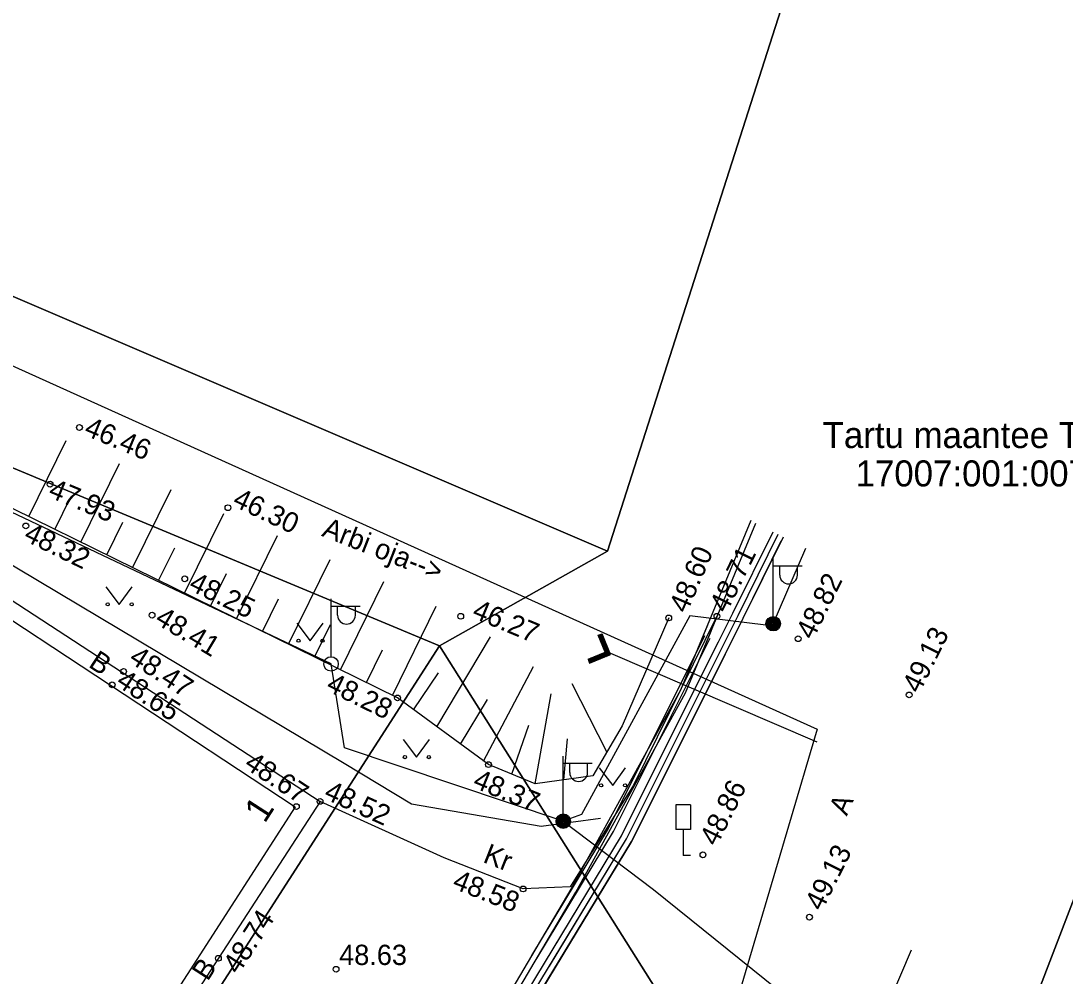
# Model space of a CAD drawing. Extents: x 641088 to 642190, y 6455595 to 6456272.
# Drawn here: x 641387.48 to 641423.57, y 6455955.08 to 6455988.07 of the extents above; entities that cross this region are included whole.
import ezdxf

# ---------------------------------------------------------------- set-up
doc = ezdxf.new("R2010")
doc.units = 0
for name, color, linetype in [('HALJASTUS', 7, 'Continuous'), ('HOONE', 7, 'Continuous'), ('HOONEDET', 7, 'Continuous'), ('KORGUS-EH2000', 7, 'Continuous'), ('KPKAABEL', 7, 'Continuous'), ('LIIKLUS', 7, 'Continuous'), ('MOOTPIIR', 7, 'Continuous'), ('MPKAABEL', 7, 'Continuous'), ('MPOHULIIN', 7, 'Continuous'), ('PIIR', 7, 'Continuous'), ('POST', 7, 'Continuous'), ('RELJEEF', 7, 'Continuous'), ('TEE', 7, 'Continuous'), ('TRUUP', 7, 'Continuous'), ('VEEKOGU', 7, 'Continuous')]:
    doc.layers.add(name, color=color, linetype=linetype)

msp = doc.modelspace()

# ---------------------------------------------------------------- linework, layer by layer
at = {"layer": 'HALJASTUS'}
for p, q in [((641390.421, 6455968.523), (641390.884, 6455967.917)), ((641390.884, 6455967.917), (641391.33, 6455968.523)), ((641397.014, 6455967.268), (641397.478, 6455966.662)), ((641397.478, 6455966.662), (641397.923, 6455967.268)), ((641400.689, 6455963.251), (641401.153, 6455962.644)), ((641401.153, 6455962.644), (641401.598, 6455963.251)), ((641407.47, 6455962.275), (641407.934, 6455961.668)), ((641407.934, 6455961.668), (641408.379, 6455962.275))]:
    msp.add_line(p, q, dxfattribs=at)
for centre in [(641390.483, 6455967.917), (641391.312, 6455967.917), (641397.077, 6455966.662), (641397.905, 6455966.662), (641400.752, 6455962.644), (641401.58, 6455962.644), (641407.533, 6455961.668), (641408.362, 6455961.668)]:
    msp.add_circle(centre, 0.055, dxfattribs=at)
at = {"layer": 'HOONE'}
msp.add_lwpolyline([(641373.009, 6455945.39), (641375.299, 6455948.818), (641376.326, 6455948.149), (641381.251, 6455955.761), (641378.086, 6455957.808), (641385.135, 6455968.703), (641396.961, 6455960.927), (641390.27, 6455950.545), (641391.231, 6455949.926), (641389.142, 6455946.689), (641389.113, 6455946.666), (641388.827, 6455946.835), (641383.36, 6455938.542)], close=True, dxfattribs=at)
at = {"layer": 'HOONEDET'}
msp.add_lwpolyline([(641378.216, 6455958.008), (641377.715, 6455958.332), (641384.69, 6455969.221), (641386.008, 6455968.816), (641397.819, 6455961.113), (641391.096, 6455950.754), (641392.168, 6455950.052), (641391.614, 6455949.24), (641392.935, 6455948.233), (641392.463, 6455947.587)], dxfattribs=at)
at = {"layer": 'KORGUS-EH2000'}
for centre in [(641389.506, 6455974.025), (641388.489, 6455972.067), (641394.639, 6455971.257), (641387.653, 6455970.627), (641393.145, 6455968.799), (641392.016, 6455967.543), (641402.68, 6455967.505), (641409.87, 6455967.448), (641411.535, 6455967.507), (641414.343, 6455966.731), (641391.03, 6455965.6), (641390.636, 6455965.14), (641400.498, 6455964.688), (641418.177, 6455964.791), (641403.64, 6455962.383), (641397.002, 6455960.936), (641397.819, 6455961.113), (641411.053, 6455959.268), (641404.834, 6455958.09), (641414.732, 6455957.117), (641394.306, 6455955.696), (641398.374, 6455955.319)]:
    msp.add_circle(centre, 0.1, dxfattribs=at)
at = {"layer": 'KPKAABEL'}
for points in [[(641380.674, 6455920.852), (641384.702, 6455926.4), (641393.258, 6455937.304), (641398.373, 6455944.2), (641403.814, 6455951.849), (641408.589, 6455959.73), (641412.446, 6455967.44), (641413.832, 6455970.25)], [(641405.914, 6455955.315), (641408.589, 6455959.73), (641411.831, 6455966.211)]]:
    msp.add_lwpolyline(points, dxfattribs=at)
at = {"layer": 'LIIKLUS'}
for points in [[(641410.117, 6455960.994), (641410.117, 6455960.144)], [(641410.617, 6455960.994), (641410.117, 6455960.994)], [(641410.617, 6455960.994), (641410.617, 6455960.144)], [(641410.617, 6455960.144), (641410.117, 6455960.144)], [(641410.367, 6455960.144), (641410.367, 6455959.244)], [(641410.617, 6455959.244), (641410.367, 6455959.244)]]:
    msp.add_lwpolyline(points, dxfattribs=at)
at = {"layer": 'MOOTPIIR'}
msp.add_lwpolyline([(641334.077, 6456000.129), (641414.999, 6455963.603), (641408.672, 6455942.222), (641392.076, 6455920.116), (641358.7, 6455944.107), (641347.1, 6455943.435), (641340.996, 6455947.292), (641333.382, 6455935.01), (641304.154, 6455950.869), (641323.531, 6455980.106)], close=True, dxfattribs=at)
at = {"layer": 'MPKAABEL'}
for points in [[(641412.702, 6455970.811), (641410.273, 6455964.95), (641406.483, 6455958.08), (641401.882, 6455950.285), (641398.661, 6455945.892), (641395.811, 6455941.79), (641388.781, 6455932.99), (641381.928, 6455923.726), (641379.965, 6455921.381)], [(641380.101, 6455921.268), (641382.05, 6455923.609), (641389.104, 6455933.066), (641396.013, 6455941.78), (641399.057, 6455945.955), (641402.144, 6455950.321), (641406.657, 6455957.981), (641410.453, 6455964.863), (641412.882, 6455970.721)], [(641378.954, 6455930.05), (641380.81, 6455928.92), (641384.382, 6455926.641), (641392.94, 6455937.546), (641398.049, 6455944.436), (641403.48, 6455952.069), (641408.239, 6455959.924), (641412.088, 6455967.618), (641413.473, 6455970.427)], [(641378.954, 6455930.05), (641380.81, 6455928.92), (641384.382, 6455926.641), (641392.94, 6455937.546), (641398.049, 6455944.436), (641403.48, 6455952.069), (641408.239, 6455959.924), (641412.088, 6455967.618), (641413.473, 6455970.427)], [(641380.512, 6455920.97), (641384.542, 6455926.521), (641393.099, 6455937.425), (641398.211, 6455944.318), (641403.647, 6455951.959), (641408.414, 6455959.827), (641412.267, 6455967.529), (641413.652, 6455970.338)], [(641380.512, 6455920.97), (641384.542, 6455926.521), (641393.099, 6455937.425), (641398.211, 6455944.318), (641403.647, 6455951.959), (641408.414, 6455959.827), (641412.267, 6455967.529), (641413.652, 6455970.338)], [(641380.641, 6455920.825), (641384.693, 6455926.406), (641393.25, 6455937.31), (641398.364, 6455944.207), (641403.806, 6455951.855), (641408.58, 6455959.735), (641412.437, 6455967.445), (641413.755, 6455970.117)], [(641413.48, 6455967.251), (641414.611, 6455969.862)], [(641413.48, 6455967.251), (641413.22, 6455967.201), (641410.595, 6455967.523), (641406.856, 6455960.666), (641406.224, 6455960.431), (641409.347, 6455958.07), (641413.602, 6455954.646), (641417.779, 6455951.467), (641419.348, 6455950.199), (641417.863, 6455946.207), (641415.801, 6455941.255), (641407.402, 6455929.76), (641399.079, 6455918.392), (641398.362, 6455916.875), (641398.936, 6455910.726), (641396.647, 6455908.322)], [(641411.207, 6455967.204), (641410.273, 6455964.95), (641406.483, 6455958.08), (641405.139, 6455955.802)], [(641405.134, 6455955.795), (641407.787, 6455960.173), (641411.121, 6455966.838)], [(641405.31, 6455955.695), (641406.657, 6455957.981), (641410.453, 6455964.863), (641411.338, 6455966.997)], [(641405.307, 6455955.69), (641407.964, 6455960.075), (641411.302, 6455966.748)], [(641405.575, 6455955.528), (641408.239, 6455959.924), (641411.582, 6455966.607)], [(641405.575, 6455955.528), (641408.239, 6455959.924), (641411.582, 6455966.607)], [(641405.745, 6455955.421), (641408.414, 6455959.827), (641411.707, 6455966.409)], [(641405.745, 6455955.421), (641408.414, 6455959.827), (641411.707, 6455966.409)], [(641406.224, 6455960.431), (641398.665, 6455962.963), (641398.201, 6455965.861)], [(641406.483, 6455958.08), (641405.139, 6455955.802)], [(641405.31, 6455955.695), (641406.657, 6455957.981)]]:
    msp.add_lwpolyline(points, dxfattribs=at)
at = {"layer": 'MPOHULIIN'}
msp.add_lwpolyline([(641398.201, 6455965.861), (641351.487, 6455988.008)], dxfattribs=at)
at = {"layer": 'PIIR'}
for points in [[(641420.91, 6456271.62), (641395.08, 6456264.88), (641397.67, 6456222.15), (641399.73, 6456132.69), (641407.28, 6456112.5), (641418.95, 6456063.34), (641396.85, 6456065.96), (641397.61, 6456062.03), (641419.16, 6456059.39), (641420.45, 6456033.11), (641417.86, 6456001.29), (641407.75, 6455969.75), (641401.95, 6455966.49), (641417.66, 6455941.59), (641443.42, 6456008.61), (641445.65, 6456032.1), (641444.04, 6456049.26), (641439.55, 6456081.74), (641423.99, 6456146.21), (641421.65, 6456215.91)], [(641407.75, 6455969.75), (641417.86, 6456001.29), (641345.72, 6456017.16), (641342.2, 6455997.83)], [(641438.72, 6455928.88), (641487.14, 6455948.76), (641471.5, 6455970.17), (641475.1, 6455998.97), (641443.42, 6456008.61), (641417.66, 6455941.59), (641424.98, 6455931.94)], [(641407.75, 6455969.75), (641342.2, 6455997.83), (641340.84, 6455991.96), (641401.95, 6455966.49)], [(641381.16, 6455934.21), (641401.95, 6455966.49), (641340.84, 6455991.96), (641313.65, 6455950.2), (641334.34, 6455937.85), (641340.67, 6455948.11), (641347.08, 6455944.33), (641362.69, 6455946.26)]]:
    msp.add_lwpolyline(points, close=True, dxfattribs=at)
msp.add_lwpolyline([(641317.41, 6455822.18), (641338.48, 6455844.22), (641346.49, 6455852.75), (641401.74, 6455910.97), (641417.66, 6455941.59), (641401.95, 6455966.49), (641381.16, 6455934.21), (641370.66, 6455918.23), (641325.05, 6455868.67), (641315.35, 6455858.84), (641270.46, 6455810.04)], dxfattribs=at)
at = {"layer": 'POST'}
for p, q in [((641413.48, 6455967.501), (641413.48, 6455969.501)), ((641413.48, 6455969.251), (641414.48, 6455969.251)), ((641413.707, 6455968.93), (641413.707, 6455969.251)), ((641414.32, 6455968.93), (641414.32, 6455969.251)), ((641398.201, 6455966.111), (641398.201, 6455968.111)), ((641398.201, 6455967.861), (641399.201, 6455967.861)), ((641398.427, 6455967.54), (641398.427, 6455967.861)), ((641399.04, 6455967.54), (641399.04, 6455967.861)), ((641406.224, 6455960.681), (641406.224, 6455962.681)), ((641406.224, 6455962.431), (641407.224, 6455962.431)), ((641406.451, 6455962.11), (641406.451, 6455962.431)), ((641407.063, 6455962.11), (641407.063, 6455962.431))]:
    msp.add_line(p, q, dxfattribs=at)
for centre, radius in [((641413.48, 6455967.251), 0.25), ((641413.48, 6455967.251), 0.225), ((641413.48, 6455967.251), 0.2), ((641413.48, 6455967.251), 0.175), ((641413.48, 6455967.251), 0.15), ((641413.48, 6455967.251), 0.125), ((641413.48, 6455967.251), 0.1), ((641413.48, 6455967.251), 0.075), ((641413.48, 6455967.251), 0.05), ((641413.48, 6455967.251), 0.025), ((641398.201, 6455965.861), 0.25), ((641406.224, 6455960.431), 0.25), ((641406.224, 6455960.431), 0.225), ((641406.224, 6455960.431), 0.2), ((641406.224, 6455960.431), 0.175), ((641406.224, 6455960.431), 0.15), ((641406.224, 6455960.431), 0.125), ((641406.224, 6455960.431), 0.1), ((641406.224, 6455960.431), 0.075), ((641406.224, 6455960.431), 0.05), ((641406.224, 6455960.431), 0.025)]:
    msp.add_circle(centre, radius, dxfattribs=at)
for centre in [(641414.013, 6455968.93), (641398.734, 6455967.54), (641406.757, 6455962.11)]:
    msp.add_arc(centre, 0.306, 180, 0, dxfattribs=at)
at = {"layer": 'RELJEEF'}
for p, q in [((641387.755, 6455970.947), (641389.049, 6455973.581)), ((641389.55, 6455970.065), (641390.886, 6455972.784)), ((641391.345, 6455969.184), (641392.674, 6455971.888)), ((641388.653, 6455970.506), (641389.207, 6455971.634)), ((641390.448, 6455969.625), (641391.002, 6455970.753)), ((641393.14, 6455968.302), (641394.494, 6455971.057)), ((641394.936, 6455967.42), (641396.347, 6455970.295)), ((641392.243, 6455968.743), (641392.797, 6455969.871)), ((641396.731, 6455966.538), (641398.17, 6455969.468)), ((641394.038, 6455967.861), (641394.592, 6455968.989)), ((641398.526, 6455965.657), (641400.025, 6455968.709)), ((641395.833, 6455966.979), (641396.387, 6455968.107)), ((641400.321, 6455964.775), (641401.836, 6455967.859)), ((641397.628, 6455966.098), (641398.182, 6455967.226)), ((641401.861, 6455963.688), (641403.712, 6455966.797)), ((641399.423, 6455965.216), (641399.978, 6455966.344)), ((641403.474, 6455962.505), (641405.192, 6455965.767)), ((641401.055, 6455964.279), (641401.911, 6455965.551)), ((641407.735, 6455962.829), (641406.536, 6455965.175)), ((641402.668, 6455963.096), (641403.607, 6455964.633)), ((641405.25, 6455961.719), (641405.802, 6455964.824)), ((641404.445, 6455962.051), (641405.038, 6455963.751)), ((641406.247, 6455961.859), (641406.37, 6455963.276))]:
    msp.add_line(p, q, dxfattribs=at)
msp.add_lwpolyline([(641409.87, 6455967.448), (641408.264, 6455963.721), (641407.243, 6455961.999), (641405.25, 6455961.719), (641403.64, 6455962.383), (641400.498, 6455964.688), (641385.117, 6455972.243), (641372.427, 6455978.005), (641365.813, 6455980.671), (641358.111, 6455983.36), (641345.332, 6455988.106), (641341.824, 6455990.231), (641339.772, 6455993.206), (641339.388, 6455995.739), (641340.68, 6455997.431)], dxfattribs=at)
at = {"layer": 'TEE'}
for points in [[(641335.133, 6455993.099), (641335.836, 6455991.243), (641336.448, 6455990.359), (641341.18, 6455988.821), (641346.175, 6455987.092), (641352.64, 6455984.831), (641358.064, 6455982.891), (641361.946, 6455981.412), (641365.535, 6455980.114), (641372.276, 6455977.573), (641377.449, 6455975.077), (641398.649, 6455962.435), (641400.978, 6455961.036), (641405.463, 6455960.257), (641407.509, 6455960.535)], [(641411.535, 6455967.507), (641408.648, 6455961.679), (641406.469, 6455958.166), (641404.834, 6455958.09), (641402.107, 6455959.168), (641397.819, 6455961.113)], [(641415.888, 6455950.43), (641418.258, 6455955.986)]]:
    msp.add_lwpolyline(points, dxfattribs=at)
at = {"layer": 'TRUUP'}
for p, q in [((641407.433, 6455966.853), (641407.565, 6455966.906)), ((641407.67, 6455966.263), (641407.433, 6455966.853)), ((641407.435, 6455966.847), (641407.594, 6455966.834)), ((641407.446, 6455966.822), (641407.604, 6455966.808)), ((641407.456, 6455966.796), (641407.615, 6455966.782)), ((641407.466, 6455966.77), (641407.625, 6455966.756)), ((641407.474, 6455966.869), (641407.583, 6455966.86)), ((641407.763, 6455966.223), (641407.499, 6455966.879)), ((641407.526, 6455966.89), (641407.573, 6455966.886)), ((641407.856, 6455966.184), (641407.565, 6455966.906)), ((641407.477, 6455966.744), (641407.636, 6455966.73)), ((641407.487, 6455966.718), (641407.646, 6455966.704)), ((641407.498, 6455966.692), (641407.657, 6455966.678)), ((641407.508, 6455966.666), (641407.667, 6455966.652)), ((641407.519, 6455966.64), (641407.677, 6455966.626)), ((641407.529, 6455966.614), (641407.688, 6455966.6)), ((641407.54, 6455966.588), (641407.698, 6455966.574)), ((641407.55, 6455966.562), (641407.709, 6455966.548)), ((641407.56, 6455966.536), (641407.719, 6455966.522)), ((641407.571, 6455966.51), (641407.73, 6455966.496)), ((641407.581, 6455966.484), (641407.74, 6455966.47)), ((641407.592, 6455966.458), (641407.751, 6455966.444)), ((641407.602, 6455966.432), (641407.761, 6455966.419)), ((641407.613, 6455966.406), (641407.772, 6455966.393)), ((641407.08, 6455966.025), (641407.67, 6455966.263)), ((641407.107, 6455965.959), (641407.763, 6455966.223)), ((641407.13, 6455966.045), (641407.445, 6455966.019)), ((641407.133, 6455965.893), (641407.856, 6455966.184)), ((641407.182, 6455966.066), (641407.497, 6455966.039)), ((641407.233, 6455966.087), (641407.548, 6455966.06)), ((641407.285, 6455966.108), (641407.6, 6455966.081)), ((641407.336, 6455966.128), (641407.651, 6455966.102)), ((641407.388, 6455966.149), (641407.703, 6455966.122)), ((641407.439, 6455966.17), (641407.755, 6455966.143)), ((641407.491, 6455966.19), (641407.806, 6455966.164)), ((641407.542, 6455966.211), (641407.855, 6455966.185)), ((641407.594, 6455966.232), (641407.845, 6455966.211)), ((641407.623, 6455966.38), (641407.782, 6455966.367)), ((641407.634, 6455966.354), (641407.792, 6455966.341)), ((641407.644, 6455966.328), (641407.803, 6455966.315)), ((641407.645, 6455966.253), (641407.834, 6455966.237)), ((641407.654, 6455966.302), (641407.813, 6455966.289)), ((641407.665, 6455966.276), (641407.824, 6455966.263)), ((641407.08, 6455966.025), (641407.133, 6455965.893)), ((641407.081, 6455966.024), (641407.394, 6455965.998)), ((641407.091, 6455965.998), (641407.342, 6455965.977)), ((641407.102, 6455965.972), (641407.291, 6455965.956)), ((641407.112, 6455965.946), (641407.239, 6455965.936)), ((641407.123, 6455965.92), (641407.188, 6455965.915))]:
    msp.add_line(p, q, dxfattribs=at)
msp.add_lwpolyline([(641407.771, 6455966.263), (641414.983, 6455963.167)], dxfattribs=at)

# ---------------------------------------------------------------- texts
at = {"layer": 'HOONE'}
msp.add_text('1', height=0.9, rotation=57.2035, dxfattribs=at).set_placement((641395.907, 6455960.328))
at = {"layer": 'HOONEDET'}
for rotation, p in [(326.6733, (641389.784, 6455965.782)), (57.2035, (641393.938, 6455954.881))]:
    msp.add_text('B', height=0.7, rotation=rotation, dxfattribs=at).set_placement(p)
at = {"layer": 'KORGUS-EH2000'}
for s, rotation, p in [('46.46', 337.3741, (641389.629, 6455973.778)), ('47.93', 337.3741, (641388.39, 6455971.64)), ('46.30', 334.6343, (641394.759, 6455971.337)), ('48.32', 333.8402, (641387.541, 6455970.147)), ('48.60', 66.6883, (641410.493, 6455967.577)), ('48.71', 63.6477, (641411.869, 6455967.585)), ('48.25', 333.8402, (641393.241, 6455968.443)), ('48.82', 63.6477, (641414.854, 6455966.666)), ('46.27', 337.3741, (641403.036, 6455967.471)), ('48.41', 329.1915, (641392.074, 6455967.282)), ('49.13', 63.6477, (641418.531, 6455964.809)), ('48.47', 326.8881, (641391.176, 6455965.946)), ('48.65', 326.6733, (641390.731, 6455965.138)), ('48.28', 333.8402, (641397.993, 6455964.962)), ('48.67', 326.6733, (641395.159, 6455962.294)), ('48.37', 337.5877, (641403.061, 6455961.612)), ('48.52', 335.6014, (641397.914, 6455961.227)), ('48.86', 63.423, (641411.527, 6455959.53)), ('49.13', 63.423, (641415.163, 6455957.293)), ('48.58', 338.4308, (641402.355, 6455958.127)), ('48.74', 57.0164, (641394.998, 6455955.11))]:
    msp.add_text(s, height=0.7, rotation=rotation, dxfattribs=at).set_placement(p)
msp.add_text('48.63', height=0.7, dxfattribs=at).set_placement((641398.481, 6455955.465))
at = {"layer": 'PIIR'}
for s, p in [('Tartu maantee T6', (641415.186, 6455973.316)), ('17007:001:0071', (641416.325, 6455971.99))]:
    msp.add_text(s, height=0.9, dxfattribs=at).set_placement(p)
at = {"layer": 'TEE'}
for s, rotation, p in [('A', 66.6883, (641416.023, 6455960.59)), ('Kr', 338.4308, (641403.415, 6455959.027))]:
    msp.add_text(s, height=0.7, rotation=rotation, dxfattribs=at).set_placement(p)
at = {"layer": 'VEEKOGU'}
msp.add_text('Arbi oja-->', height=0.7, rotation=338.6232, dxfattribs=at).set_placement((641397.848, 6455970.288))

doc.saveas('drawing.dxf')
